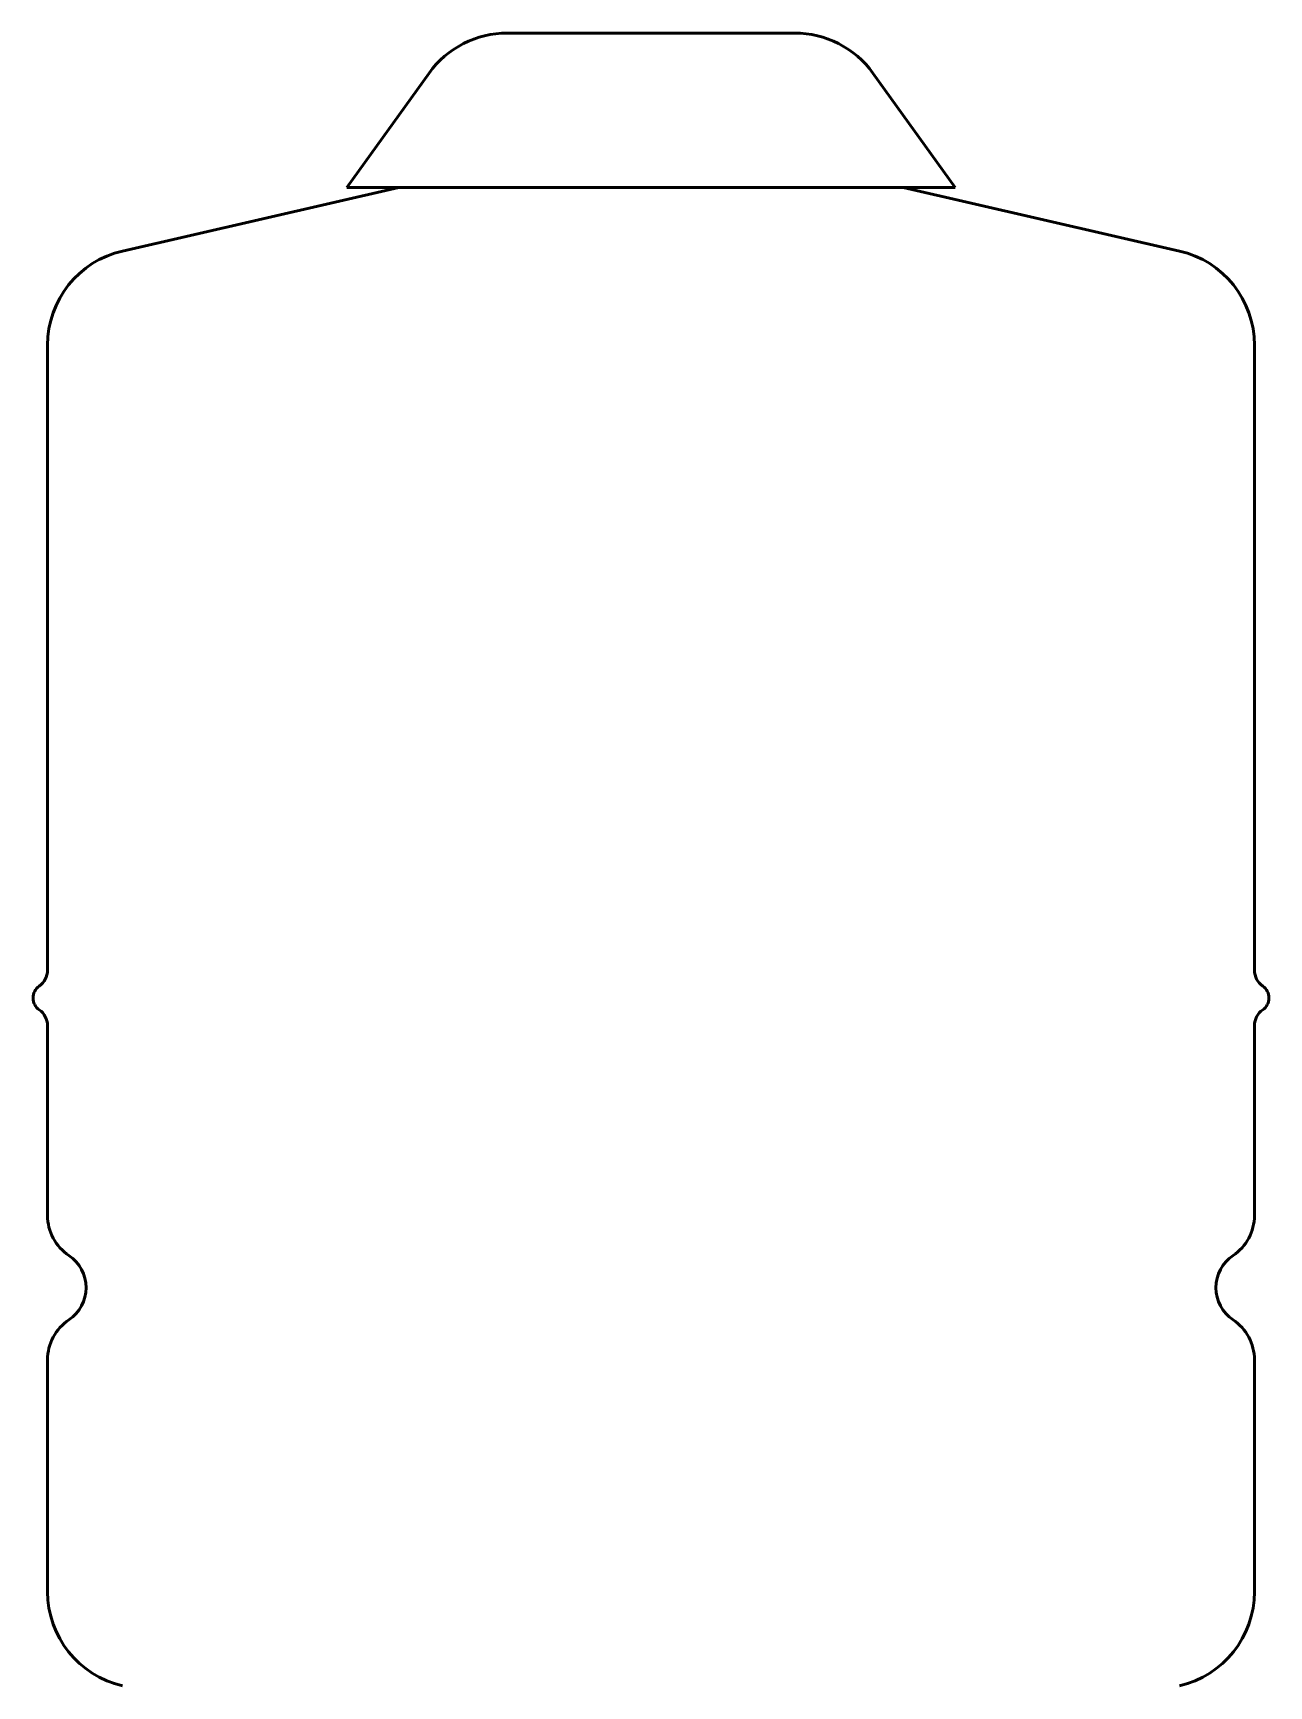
# Model space of a CAD drawing. Header units: millimetres. Extents: x -225363 to 347188, y -782467 to 813415.
# Drawn here: x 54360.7 to 54488.7, y 13901.7 to 14072.8 of the extents above; entities that cross this region are included whole.
import ezdxf

# ---------------------------------------------------------------- set-up
doc = ezdxf.new("R2010")
doc.units = ezdxf.units.MM
doc.layers.add('Visible (ISO)', color=7, linetype='Continuous', lineweight=50)

# ---------------------------------------------------------------- blocks, each defined once
blk = doc.blocks.new('bomtangap')
at = {"layer": 'Visible (ISO)'}
for p, q in [((54174.75, 20775), (54200.37, 20775)), ((54200.37, 20775), (54204.49, 20775)), ((54166.63, 20770.83), (54158.12, 20759)), ((54212.61, 20770.83), (54221.12, 20759)), ((54163.52, 20759), (54134.89, 20752.43)), ((54158.12, 20759), (54221.12, 20759)), ((54215.72, 20759), (54244.36, 20752.43)), ((54127.12, 20742.68), (54127.12, 20677.97)), ((54252.12, 20742.68), (54252.12, 20677.97)), ((54127.12, 20672.23), (54127.12, 20652.58)), ((54252.12, 20672.23), (54252.12, 20652.58)), ((54127.12, 20637.62), (54127.12, 20613.62)), ((54252.12, 20637.62), (54252.12, 20613.62))]:
    blk.add_line(p, q, dxfattribs=at)
for centre, radius, start, end in [((54174.75, 20765), 10, 90, 144.2933), ((54204.49, 20765), 10, 35.7067, 90), ((54137.12, 20742.68), 10, 102.9165, 180), ((54242.12, 20742.68), 10, 0, 77.0835), ((54125.12, 20677.97), 2, 304.8499, 0), ((54254.12, 20677.97), 2, 180, 235.1501), ((54127.12, 20675.1), 1.5, 124.8499, 235.1501), ((54252.12, 20675.1), 1.5, 304.8499, 55.1501), ((54125.12, 20672.23), 2, 0, 55.1501), ((54254.12, 20672.23), 2, 124.8499, 180), ((54132.12, 20652.58), 5, 180, 236.251), ((54247.12, 20652.58), 5, 303.749, 0), ((54127.12, 20645.1), 4, 303.749, 56.251), ((54252.12, 20645.1), 4, 123.749, 236.251), ((54132.12, 20637.62), 5, 123.749, 180), ((54247.12, 20637.62), 5, 0, 56.251), ((54137.12, 20613.62), 10, 180, 257.0835), ((54242.12, 20613.62), 10, 282.9165, 0)]:
    blk.add_arc(centre, radius, start, end, dxfattribs=at)

msp = doc.modelspace()

# ---------------------------------------------------------------- block references
at = {"xscale": -1}
msp.add_blockref('bomtangap', (108614.33, -6702.15), dxfattribs=at)

doc.saveas('drawing.dxf')
